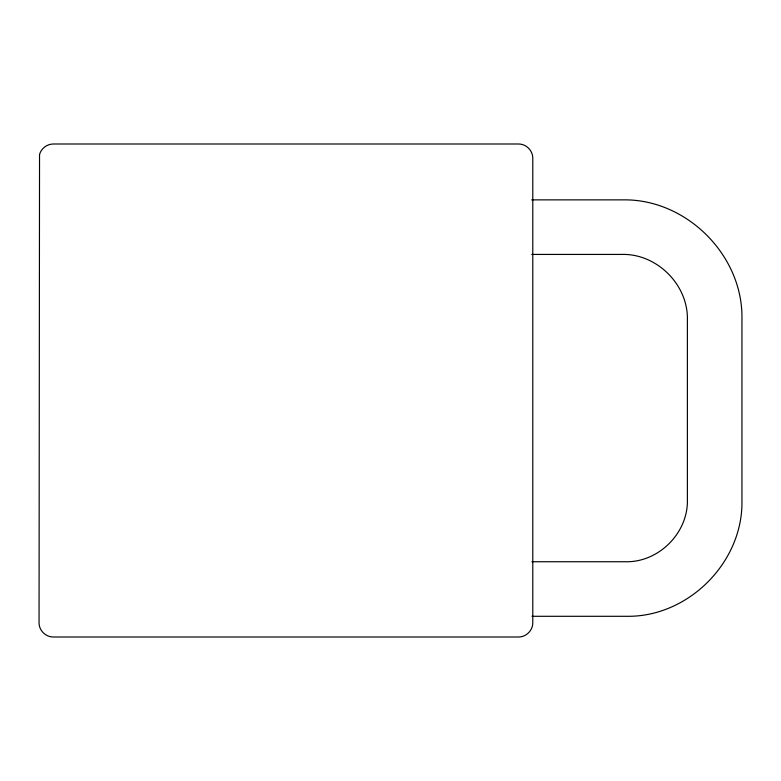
<?xml version="1.0" encoding="UTF-8"?>
<svg xmlns="http://www.w3.org/2000/svg" width="781" height="781" viewBox="0 0 781 781"><rect width="100%" height="100%" fill="white"/><g stroke="black" fill="none" stroke-linecap="round" stroke-linejoin="round"><path stroke-width="1.17" d="M531.676 199.868L623.277 199.868C686.538 198.921 742.897 255.28 741.95 318.541L741.95 501.158C742.858 562.535 688.188 617.195 626.811 616.297L531.988 616.297M531.705 254.43L621.491 254.43C656.88 253.298 688.52 284.938 687.387 320.327L687.387 499.371C688.471 532.876 658.529 562.818 625.025 561.734L531.929 561.734M39.538 154.492L39.05 622.838C39.001 630.443 45.669 637.052 53.264 637.003L518.574 637.003C526.16 637.052 532.827 630.443 532.788 622.838L532.788 158.162C532.827 150.557 526.16 143.948 518.574 143.997L53.264 143.997C46.987 144.026 41.198 148.439 39.538 154.492"/></g></svg>
